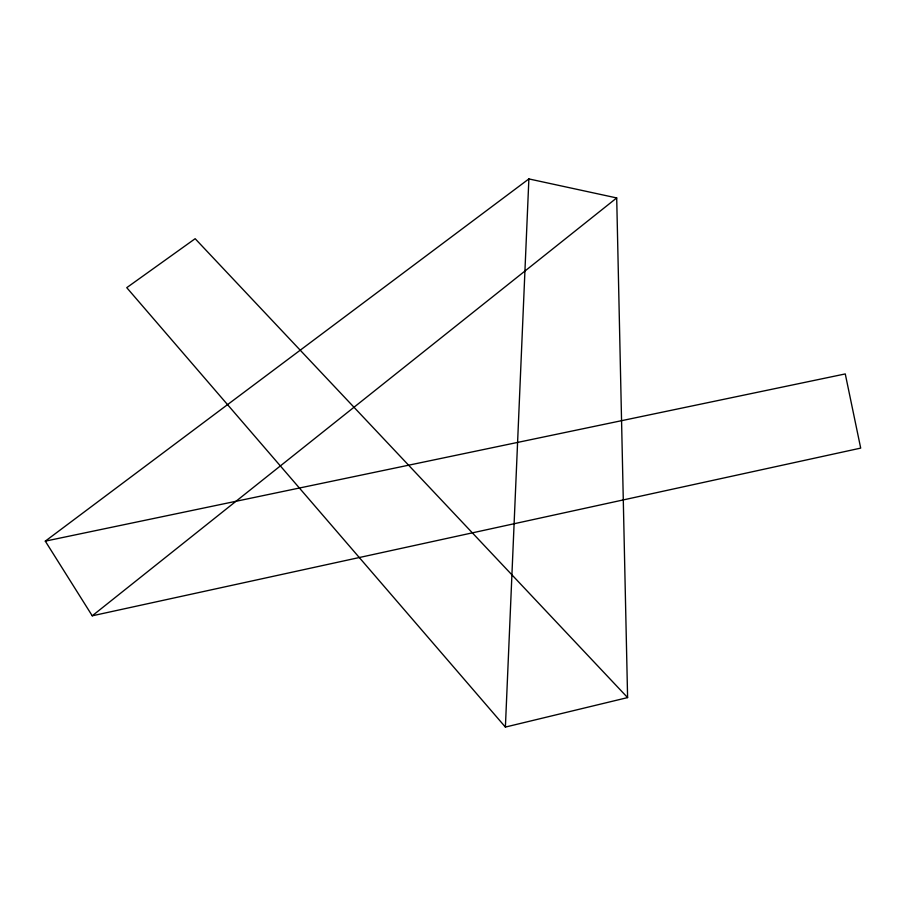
<?xml version="1.0" encoding="UTF-8"?>
<svg xmlns="http://www.w3.org/2000/svg" width="906" height="906" viewBox="0 0 906 906"><rect width="100%" height="100%" fill="white"/><g stroke="black" fill="none" stroke-linecap="round" stroke-linejoin="round"><path stroke-width="1.36" d="M505.389 727.076L528.878 178.924L616.703 197.938L627.598 697.597L505.389 727.076L126.749 287.666L195.152 238.697L627.598 697.597M528.878 178.924L45.3 541.142L92.242 615.808L616.703 197.938M92.242 615.808L860.7 448.108L845.264 373.929L45.3 541.142"/></g></svg>
